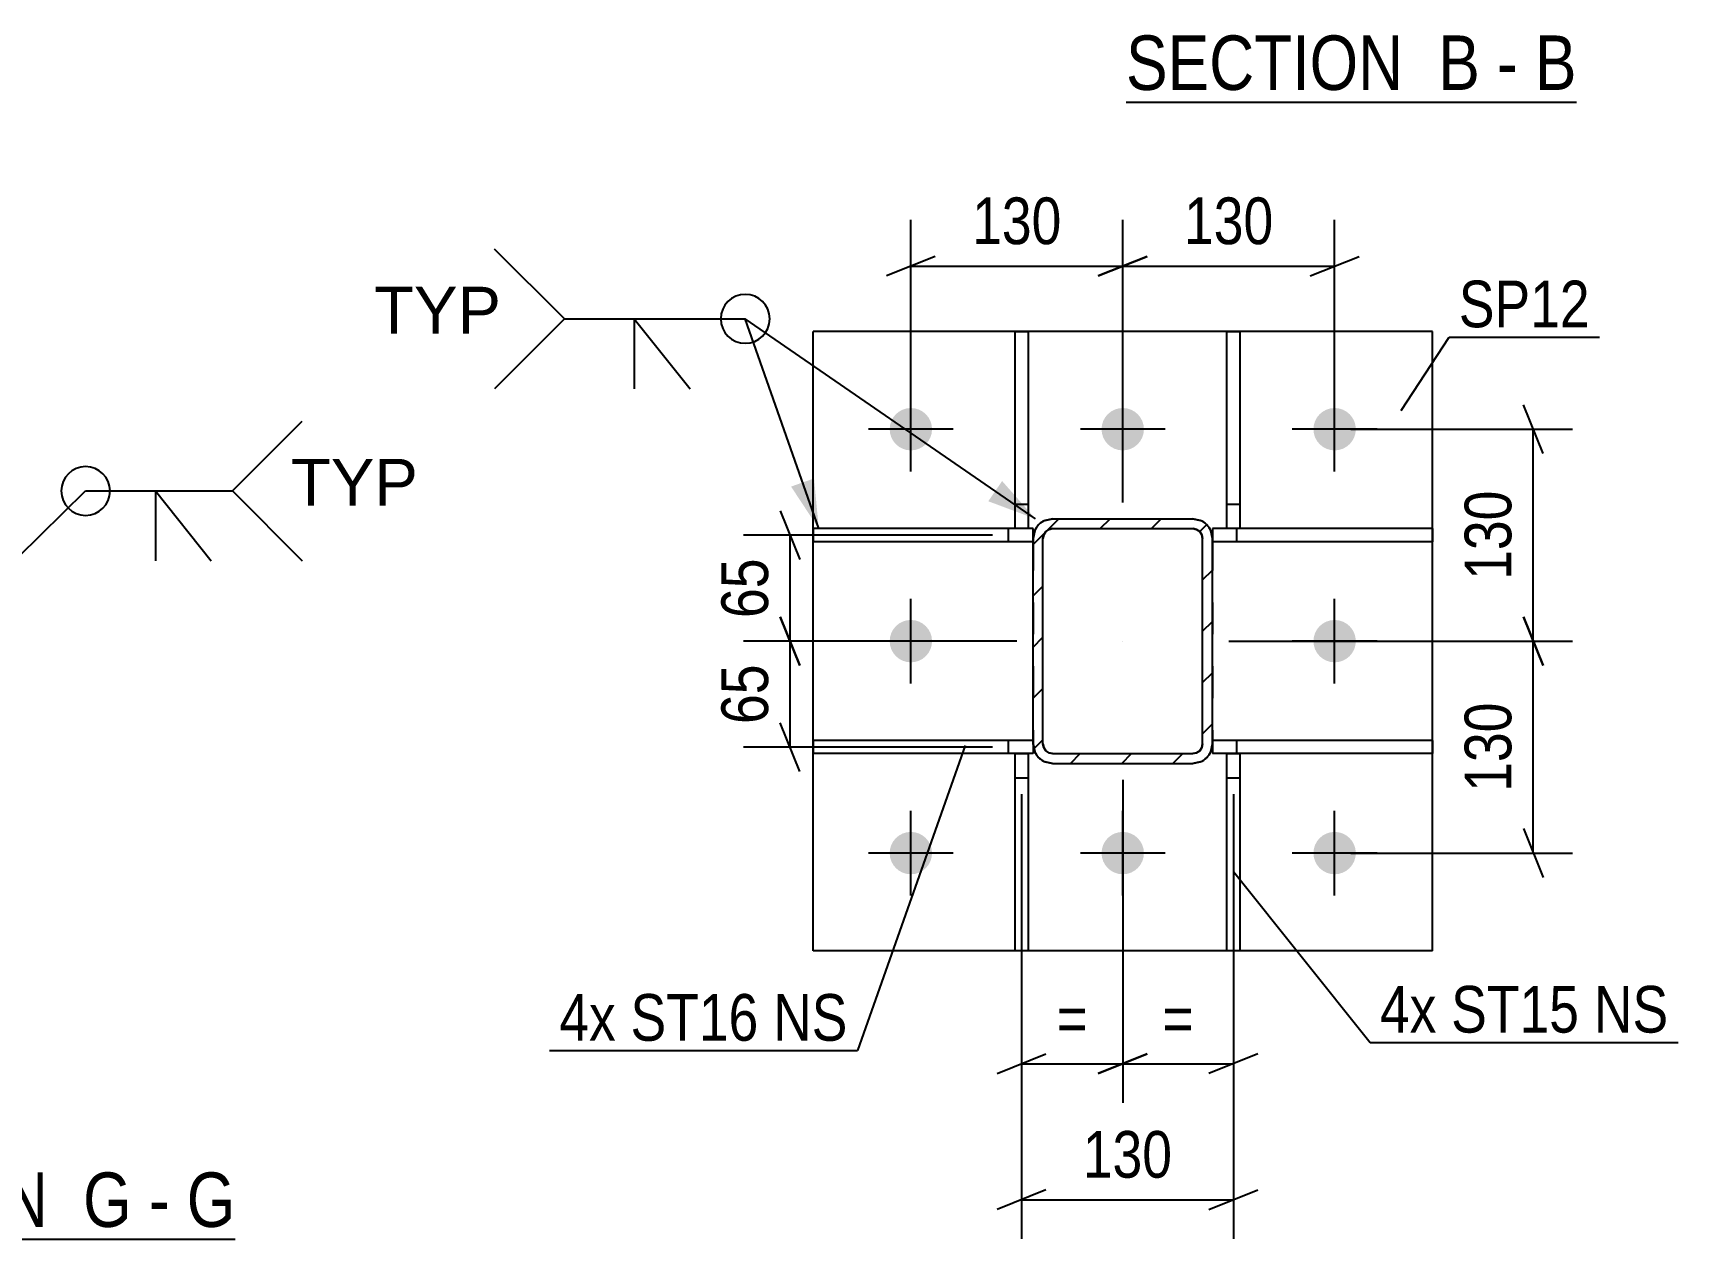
# Model space of a CAD drawing. Header units: millimetres. Extents: x 0 to 841, y 0 to 594.
# Drawn here: x 311 to 412, y 126.5 to 200.5 of the extents above; entities that cross this region are included whole.
import ezdxf

# ---------------------------------------------------------------- set-up
doc = ezdxf.new("R2010")
doc.units = ezdxf.units.MM
doc.linetypes.add('DXK_LINE_DOT2', pattern=[3.9198, 1.9599, -1.9599])
doc.linetypes.add('DXK_LINE_DOT3', pattern=[5.9187, 2.979, -0.9799, 0.9799, -0.9799])
doc.styles.add('Arial', font='ARIAL.TTF', dxfattribs={"height": 0.2})
doc.styles.add('Arial Narrow', font='ARIALN.TTF', dxfattribs={"height": 0.2})

# ---------------------------------------------------------------- blocks, each defined once
blk = doc.blocks.new('Unknown-247305034-12 - 3881')
at = {"color": 6, "linetype": 'Continuous'}
blk.add_line((378.09, 196.24), (405.73, 196.24), dxfattribs=at)
at = {"color": 0, "linetype": 'Continuous'}
for points in [[(396.2, 196.99), (396.2, 200.49), (378.09, 200.49), (378.09, 196.99)], [(399.8, 196.99), (399.8, 200.49), (397.25, 200.49), (397.25, 196.99)], [(402.13, 196.99), (402.13, 200.49), (400.85, 200.49), (400.85, 196.99)], [(405.73, 196.99), (405.73, 200.49), (403.18, 200.49), (403.18, 196.99)]]:
    blk.add_wipeout(points, dxfattribs=at)
at = {"color": 7, "linetype": 'Continuous', "style": 'Arial Narrow'}
for s, p in [('SECTION ', (378.09, 196.99)), ('B', (397.25, 196.99)), ('B', (403.18, 196.99)), ('-', (400.85, 196.99))]:
    blk.add_text(s, height=3.34, dxfattribs=at).set_placement(p)
blk = doc.blocks.new('Unknown-247305034-21 - 1374')
at = {"color": 6, "linetype": 'Continuous'}
blk.add_line((294.94, 126.5), (323.44, 126.5), dxfattribs=at)
at = {"color": 0, "linetype": 'Continuous'}
for points in [[(313.05, 127.25), (313.05, 130.75), (294.94, 130.75), (294.94, 127.25)], [(317.09, 127.25), (317.09, 130.75), (314.1, 130.75), (314.1, 127.25)], [(319.41, 127.25), (319.41, 130.75), (318.14, 130.75), (318.14, 127.25)], [(323.44, 127.25), (323.44, 130.75), (320.46, 130.75), (320.46, 127.25)]]:
    blk.add_wipeout(points, dxfattribs=at)
at = {"color": 7, "linetype": 'Continuous', "style": 'Arial Narrow'}
for s, p in [('SECTION ', (294.94, 127.25)), ('G', (314.1, 127.25)), ('G', (320.46, 127.25)), ('-', (318.14, 127.25))]:
    blk.add_text(s, height=3.34, dxfattribs=at).set_placement(p)
blk = doc.blocks.new('Part-247305034-4506 - 4380')
at = {"color": 2, "linetype": 'Continuous'}
for p, q in [((372.39, 170.08), (358.89, 170.08)), ((358.89, 170.08), (358.89, 169.28)), ((372.39, 169.48), (372.39, 170.08)), ((372.39, 169.28), (358.89, 169.28))]:
    blk.add_line(p, q, dxfattribs=at)
at = {"color": 7, "linetype": 'DXK_LINE_DOT2'}
for p, q in [((370.89, 169.28), (370.89, 170.08)), ((372.39, 169.48), (372.39, 169.28))]:
    blk.add_line(p, q, dxfattribs=at)
blk = doc.blocks.new('Part-247305034-4428 - 4380')
at = {"color": 2, "linetype": 'Continuous'}
for p, q in [((358.89, 144.18), (358.89, 182.18)), ((396.89, 182.18), (358.89, 182.18)), ((396.89, 144.18), (396.89, 182.18)), ((396.89, 144.18), (358.89, 144.18))]:
    blk.add_line(p, q, dxfattribs=at)
blk = doc.blocks.new('Bolt-247305034-4404 - 4380')
at = {"linetype": 'Continuous'}
for points in [[(363.59, 176.18, -1), (366.19, 176.18, -1)], [(376.59, 176.18, -1), (379.19, 176.18, -1)], [(389.59, 176.18, -1), (392.19, 176.18, -1)], [(363.59, 163.18, -1), (366.19, 163.18, -1)], [(389.59, 163.18, -1), (392.19, 163.18, -1)], [(363.59, 150.18, -1), (366.19, 150.18, -1)], [(376.59, 150.18, -1), (379.19, 150.18, -1)], [(389.59, 150.18, -1), (392.19, 150.18, -1)]]:
    blk.add_hatch(color=1, dxfattribs=at).paths.add_polyline_path(points)
at = {"color": 1, "linetype": 'Continuous'}
for p, q in [((364.89, 173.58), (364.89, 178.78)), ((377.89, 173.58), (377.89, 178.78)), ((390.89, 173.58), (390.89, 178.78)), ((367.49, 176.18), (362.29, 176.18)), ((380.49, 176.18), (375.29, 176.18)), ((393.49, 176.18), (388.29, 176.18)), ((364.89, 160.58), (364.89, 165.78)), ((390.89, 160.58), (390.89, 165.78)), ((367.49, 163.18), (362.29, 163.18)), ((393.49, 163.18), (388.29, 163.18)), ((364.89, 147.58), (364.89, 152.78)), ((377.89, 147.58), (377.89, 152.78)), ((390.89, 147.58), (390.89, 152.78)), ((367.49, 150.18), (362.29, 150.18)), ((380.49, 150.18), (375.29, 150.18)), ((393.49, 150.18), (388.29, 150.18))]:
    blk.add_line(p, q, dxfattribs=at)
blk = doc.blocks.new('Part-247305034-4448 - 4380')
at = {"color": 2, "linetype": 'Continuous'}
for p, q in [((396.89, 170.08), (383.4, 170.08)), ((383.4, 170.08), (383.4, 169.48)), ((396.89, 170.08), (396.89, 169.28)), ((396.89, 169.28), (383.4, 169.28))]:
    blk.add_line(p, q, dxfattribs=at)
at = {"color": 7, "linetype": 'DXK_LINE_DOT2'}
for p, q in [((384.9, 169.28), (384.9, 170.08)), ((383.4, 169.48), (383.4, 169.28))]:
    blk.add_line(p, q, dxfattribs=at)
blk = doc.blocks.new('Part-247305034-4443 - 4380')
at = {"color": 2, "linetype": 'Continuous'}
for p, q in [((396.89, 157.08), (383.4, 157.08)), ((383.4, 156.88), (383.4, 156.28)), ((396.89, 157.08), (396.89, 156.28)), ((384.28, 156.28), (383.4, 156.28)), ((396.89, 156.28), (385.08, 156.28))]:
    blk.add_line(p, q, dxfattribs=at)
at = {"color": 7, "linetype": 'DXK_LINE_DOT2'}
for p, q in [((383.4, 157.08), (383.4, 156.88)), ((384.9, 156.28), (384.9, 157.08)), ((385.08, 156.28), (384.28, 156.28))]:
    blk.add_line(p, q, dxfattribs=at)
blk = doc.blocks.new('Part-247305034-4501 - 4380')
at = {"color": 2, "linetype": 'Continuous'}
for p, q in [((372.39, 157.08), (358.89, 157.08)), ((358.89, 157.08), (358.89, 156.28)), ((372.39, 156.88), (372.39, 156.28)), ((371.28, 156.28), (358.89, 156.28)), ((372.39, 156.28), (372.08, 156.28))]:
    blk.add_line(p, q, dxfattribs=at)
at = {"color": 7, "linetype": 'DXK_LINE_DOT2'}
for p, q in [((370.89, 156.28), (370.89, 157.08)), ((372.39, 156.88), (372.39, 157.08)), ((372.08, 156.28), (371.28, 156.28))]:
    blk.add_line(p, q, dxfattribs=at)
blk = doc.blocks.new('Part-247305034-4493 - 4380')
at = {"linetype": 'Continuous'}
h = blk.add_hatch(dxfattribs=at)
h.set_pattern_fill('', scale=0.7, style=0, pattern_type=0)
h.set_pattern_definition([(45, (383.043, 170.3282), (-1.57154, 1.57154), [])])
h.paths.add_polyline_path([(383.3, 169.94), (383.04, 170.33), (382.65, 170.59), (382.19, 170.68), (373.59, 170.68), (373.14, 170.59), (372.75, 170.33), (372.49, 169.94), (372.39, 169.48), (372.39, 156.88), (372.49, 156.42), (372.75, 156.03), (373.14, 155.77), (373.59, 155.68), (382.19, 155.68), (382.65, 155.77), (383.04, 156.03), (383.3, 156.42), (383.39, 156.88), (383.39, 169.48)])
h.paths.add_polyline_path([(382.79, 156.88), (382.75, 156.65), (382.62, 156.46), (382.42, 156.33), (382.19, 156.28), (373.59, 156.28), (373.36, 156.33), (373.17, 156.46), (373.04, 156.65), (372.99, 156.88), (372.99, 169.48), (373.04, 169.71), (373.17, 169.9), (373.36, 170.03), (373.59, 170.08), (382.19, 170.08), (382.42, 170.03), (382.62, 169.9), (382.75, 169.71), (382.79, 169.48)])
at = {"color": 7, "linetype": 'DXK_LINE_DOT2'}
for p, q in [((373.14, 170.59), (373.59, 170.68)), ((373.59, 170.68), (382.19, 170.68)), ((382.19, 170.68), (382.65, 170.59)), ((372.39, 169.48), (372.49, 169.94)), ((373.04, 169.71), (372.99, 169.48)), ((373.17, 169.9), (373.04, 169.71)), ((373.36, 170.03), (373.17, 169.9)), ((373.59, 170.08), (373.36, 170.03)), ((373.59, 170.08), (382.19, 170.08)), ((382.42, 170.03), (382.19, 170.08)), ((382.62, 169.9), (382.42, 170.03)), ((382.75, 169.71), (382.62, 169.9)), ((382.79, 169.48), (382.75, 169.71)), ((383.3, 169.94), (383.39, 169.48)), ((372.39, 169.48), (372.39, 156.88)), ((372.99, 156.88), (372.99, 169.48)), ((382.79, 156.88), (382.79, 169.48)), ((383.39, 169.48), (383.39, 156.88)), ((372.49, 156.42), (372.39, 156.88)), ((372.99, 156.88), (373.04, 156.65)), ((373.04, 156.65), (373.17, 156.46)), ((382.62, 156.46), (382.75, 156.65)), ((382.75, 156.65), (382.79, 156.88)), ((383.39, 156.88), (383.3, 156.42)), ((373.59, 155.68), (373.14, 155.77)), ((373.17, 156.46), (373.36, 156.33)), ((373.36, 156.33), (373.59, 156.28)), ((373.59, 156.28), (382.19, 156.28)), ((373.59, 155.68), (382.19, 155.68)), ((382.19, 156.28), (382.42, 156.33)), ((382.65, 155.77), (382.19, 155.68)), ((382.42, 156.33), (382.62, 156.46))]:
    blk.add_line(p, q, dxfattribs=at)
at = {"color": 2, "linetype": 'Continuous'}
for p, q in [((373.59, 170.68), (373.14, 170.59)), ((373.59, 170.68), (382.19, 170.68)), ((382.65, 170.59), (382.19, 170.68)), ((372.49, 169.94), (372.39, 169.48)), ((372.99, 169.48), (373.04, 169.71)), ((373.04, 169.71), (373.17, 169.9)), ((373.17, 169.9), (373.36, 170.03)), ((373.36, 170.03), (373.59, 170.08)), ((373.59, 170.08), (382.19, 170.08)), ((382.19, 170.08), (382.42, 170.03)), ((382.42, 170.03), (382.62, 169.9)), ((382.62, 169.9), (382.75, 169.71)), ((382.75, 169.71), (382.79, 169.48)), ((383.39, 169.48), (383.3, 169.94)), ((372.39, 156.88), (372.39, 169.48)), ((372.99, 156.88), (372.99, 169.48)), ((382.79, 156.88), (382.79, 169.48)), ((383.39, 156.88), (383.39, 169.48)), ((372.39, 156.88), (372.49, 156.42)), ((373.04, 156.65), (372.99, 156.88)), ((373.17, 156.46), (373.04, 156.65)), ((382.75, 156.65), (382.62, 156.46)), ((382.79, 156.88), (382.75, 156.65)), ((383.3, 156.42), (383.39, 156.88)), ((373.14, 155.77), (373.59, 155.68)), ((373.36, 156.33), (373.17, 156.46)), ((373.59, 156.28), (373.36, 156.33)), ((373.59, 156.28), (382.19, 156.28)), ((373.59, 155.68), (382.19, 155.68)), ((382.42, 156.33), (382.19, 156.28)), ((382.19, 155.68), (382.65, 155.77)), ((382.62, 156.46), (382.42, 156.33))]:
    blk.add_line(p, q, dxfattribs=at)
at = {"color": 7, "linetype": 'DXK_LINE_DOT3'}
blk.add_line((377.89, 163.18), (377.89, 163.18), dxfattribs=at)
at = {"color": 7, "linetype": 'DXK_LINE_DOT2'}
for centre, start, end in [((373.59, 169.48), 112.5, 157.5), ((382.19, 169.48), 22.5, 67.5), ((373.59, 156.88), 202.5, 247.5), ((382.19, 156.88), 292.5, 337.5)]:
    blk.add_arc(centre, 1.2, start, end, dxfattribs=at)
at = {"color": 2, "linetype": 'Continuous'}
for centre, start, end in [((373.59, 169.48), 112.5, 157.5), ((382.19, 169.48), 22.5, 67.5), ((373.59, 156.88), 202.5, 247.5), ((382.19, 156.88), 292.5, 337.5)]:
    blk.add_arc(centre, 1.2, start, end, dxfattribs=at)
blk = doc.blocks.new('Part-247305034-4521 - 4380')
at = {"color": 2, "linetype": 'Continuous'}
for p, q in [((384.28, 144.18), (384.28, 156.29)), ((384.28, 156.29), (385.08, 156.29)), ((385.08, 156.29), (385.08, 144.18)), ((385.08, 144.18), (384.28, 144.18))]:
    blk.add_line(p, q, dxfattribs=at)
at = {"color": 7, "linetype": 'DXK_LINE_DOT2'}
blk.add_line((384.28, 154.79), (385.08, 154.79), dxfattribs=at)
blk = doc.blocks.new('Part-247305034-4526 - 4380')
at = {"color": 2, "linetype": 'Continuous'}
for p, q in [((371.28, 144.18), (371.28, 156.29)), ((371.28, 156.29), (372.08, 156.29)), ((372.08, 156.29), (372.08, 144.18)), ((372.08, 144.18), (371.28, 144.18))]:
    blk.add_line(p, q, dxfattribs=at)
at = {"color": 7, "linetype": 'DXK_LINE_DOT2'}
blk.add_line((371.28, 154.79), (372.08, 154.79), dxfattribs=at)
blk = doc.blocks.new('Part-247305034-4531 - 4380')
at = {"color": 2, "linetype": 'Continuous'}
for p, q in [((384.28, 170.09), (384.28, 182.18)), ((384.28, 182.18), (385.08, 182.18)), ((385.08, 182.18), (385.08, 170.09)), ((385.08, 170.09), (384.28, 170.09))]:
    blk.add_line(p, q, dxfattribs=at)
at = {"color": 7, "linetype": 'DXK_LINE_DOT2'}
blk.add_line((384.28, 171.59), (385.08, 171.59), dxfattribs=at)
blk = doc.blocks.new('Part-247305034-4536 - 4380')
at = {"color": 2, "linetype": 'Continuous'}
for p, q in [((371.28, 170.09), (371.28, 182.18)), ((371.28, 182.18), (372.08, 182.18)), ((372.08, 182.18), (372.08, 170.09)), ((372.08, 170.09), (371.28, 170.09))]:
    blk.add_line(p, q, dxfattribs=at)
at = {"color": 7, "linetype": 'DXK_LINE_DOT2'}
blk.add_line((371.28, 171.59), (372.08, 171.59), dxfattribs=at)
blk = doc.blocks.new('StraightDimension-247305034-43038 - 4380')
at = {"color": 7, "linetype": 'Continuous'}
for p, q in [((371.68, 153.79), (371.68, 126.52)), ((384.68, 153.79), (384.68, 126.52)), ((373.18, 129.52), (370.18, 128.32)), ((383.18, 128.32), (386.18, 129.52)), ((371.68, 128.92), (384.68, 128.92))]:
    blk.add_line(p, q, dxfattribs=at)
at = {"color": 0}
blk.add_wipeout([(381.52, 129.67), (381.52, 133.87), (374.84, 133.87), (374.84, 129.67)], dxfattribs=at)
at = {"color": 3, "style": 'Arial Narrow'}
blk.add_text('130', height=2.863, dxfattribs=at).set_placement((375.44, 130.27))
blk = doc.blocks.new('StraightDimension-247305034-40503 - 4380')
at = {"color": 7, "linetype": 'Continuous'}
for p, q in [((377.89, 171.68), (377.89, 189.03)), ((390.89, 177.18), (390.89, 189.03)), ((379.39, 186.78), (376.39, 185.58)), ((389.39, 185.58), (392.39, 186.78)), ((377.89, 186.18), (390.89, 186.18))]:
    blk.add_line(p, q, dxfattribs=at)
at = {"color": 0}
blk.add_wipeout([(387.74, 186.93), (387.74, 191.13), (381.05, 191.13), (381.05, 186.93)], dxfattribs=at)
at = {"color": 3, "style": 'Arial Narrow'}
blk.add_text('130', height=2.863, dxfattribs=at).set_placement((381.65, 187.53))
blk = doc.blocks.new('StraightDimension-247305034-40504 - 4380')
at = {"color": 7, "linetype": 'Continuous'}
for p, q in [((364.89, 177.18), (364.89, 189.03)), ((377.89, 171.68), (377.89, 189.03)), ((366.39, 186.78), (363.39, 185.58)), ((376.39, 185.58), (379.39, 186.78)), ((364.89, 186.18), (377.89, 186.18))]:
    blk.add_line(p, q, dxfattribs=at)
at = {"color": 0}
blk.add_wipeout([(374.74, 186.93), (374.74, 191.13), (368.05, 191.13), (368.05, 186.93)], dxfattribs=at)
at = {"color": 3, "style": 'Arial Narrow'}
blk.add_text('130', height=2.863, dxfattribs=at).set_placement((368.65, 187.53))
blk = doc.blocks.new('StraightDimension-247305034-40522 - 4380')
at = {"color": 7, "linetype": 'Continuous'}
for p, q in [((377.89, 154.68), (377.89, 134.86)), ((384.68, 153.79), (384.68, 134.86)), ((376.39, 136.66), (379.39, 137.86)), ((386.18, 137.86), (383.18, 136.66)), ((377.89, 137.26), (384.68, 137.26))]:
    blk.add_line(p, q, dxfattribs=at)
at = {"color": 0}
blk.add_wipeout([(382.85, 138.01), (382.85, 142.21), (379.73, 142.21), (379.73, 138.01)], dxfattribs=at)
at = {"color": 3, "style": 'Arial Narrow'}
blk.add_text('=', height=2.86, dxfattribs=at).set_placement((380.33, 138.61))
blk = doc.blocks.new('StraightDimension-247305034-40523 - 4380')
at = {"color": 7, "linetype": 'Continuous'}
for p, q in [((377.89, 154.68), (377.89, 134.86)), ((371.68, 153.79), (371.68, 134.86)), ((370.18, 136.66), (373.18, 137.86)), ((379.39, 137.86), (376.39, 136.66)), ((371.68, 137.26), (377.89, 137.26))]:
    blk.add_line(p, q, dxfattribs=at)
at = {"color": 0}
blk.add_wipeout([(376.35, 138.01), (376.35, 142.21), (373.23, 142.21), (373.23, 138.01)], dxfattribs=at)
at = {"color": 3, "style": 'Arial Narrow'}
blk.add_text('=', height=2.86, dxfattribs=at).set_placement((373.83, 138.61))
blk = doc.blocks.new('StraightDimension-247305034-40542 - 4380')
at = {"color": 7, "linetype": 'Continuous'}
for p, q in [((356.88, 171.18), (358.08, 168.18)), ((369.89, 169.68), (354.63, 169.68)), ((357.48, 163.18), (357.48, 169.68)), ((358.08, 161.68), (356.88, 164.68)), ((371.39, 163.18), (354.63, 163.18))]:
    blk.add_line(p, q, dxfattribs=at)
at = {"color": 0}
blk.add_wipeout([(356.73, 168.86), (352.53, 168.86), (352.53, 164), (356.73, 164)], dxfattribs=at)
at = {"color": 3, "style": 'Arial Narrow'}
blk.add_text('65', height=2.863, rotation=90.0002, dxfattribs=at).set_placement((356.13, 164.6))
blk = doc.blocks.new('StraightDimension-247305034-40543 - 4380')
at = {"color": 7, "linetype": 'Continuous'}
for p, q in [((356.88, 164.68), (358.08, 161.68)), ((371.39, 163.18), (354.63, 163.18)), ((357.48, 156.68), (357.48, 163.18)), ((358.08, 155.18), (356.88, 158.18)), ((369.89, 156.68), (354.63, 156.68))]:
    blk.add_line(p, q, dxfattribs=at)
at = {"color": 0}
blk.add_wipeout([(356.73, 162.36), (352.53, 162.36), (352.53, 157.5), (356.73, 157.5)], dxfattribs=at)
at = {"color": 3, "style": 'Arial Narrow'}
blk.add_text('65', height=2.863, rotation=90.0002, dxfattribs=at).set_placement((356.13, 158.1))
blk = doc.blocks.new('StraightDimension-247305034-40574 - 4380')
at = {"color": 7, "linetype": 'Continuous'}
for p, q in [((403.68, 174.68), (402.48, 177.68)), ((391.89, 176.18), (405.48, 176.18)), ((403.08, 163.18), (403.08, 176.18)), ((402.48, 164.68), (403.68, 161.68)), ((384.39, 163.18), (405.48, 163.18))]:
    blk.add_line(p, q, dxfattribs=at)
at = {"color": 0}
blk.add_wipeout([(402.33, 173.02), (398.13, 173.02), (398.13, 166.34), (402.33, 166.34)], dxfattribs=at)
at = {"color": 3, "style": 'Arial Narrow'}
blk.add_text('130', height=2.863, rotation=90.0002, dxfattribs=at).set_placement((401.73, 166.94))
blk = doc.blocks.new('StraightDimension-247305034-40575 - 4380')
at = {"color": 7, "linetype": 'Continuous'}
for p, q in [((403.68, 161.68), (402.48, 164.68)), ((384.39, 163.18), (405.48, 163.18)), ((403.08, 150.18), (403.08, 163.18)), ((402.48, 151.68), (403.68, 148.68)), ((391.89, 150.18), (405.48, 150.18))]:
    blk.add_line(p, q, dxfattribs=at)
at = {"color": 0}
blk.add_wipeout([(402.33, 160.02), (398.13, 160.02), (398.13, 153.34), (402.33, 153.34)], dxfattribs=at)
at = {"color": 3, "style": 'Arial Narrow'}
blk.add_text('130', height=2.863, rotation=90.0002, dxfattribs=at).set_placement((401.73, 153.94))
blk = doc.blocks.new('Mark-247305034-4424 - 4380')
at = {"color": 30, "linetype": 'Continuous'}
for p, q in [((394.97, 177.33), (397.91, 181.83)), ((397.91, 181.83), (407.15, 181.83))]:
    blk.add_line(p, q, dxfattribs=at)
at = {"color": 0}
blk.add_wipeout([(406.55, 182.43), (406.55, 185.43), (398.51, 185.43), (398.51, 182.43)], dxfattribs=at)
blk.add_wipeout([(406.55, 182.43), (406.55, 185.43), (398.51, 185.43), (398.51, 182.43)], dxfattribs=at)
at = {"color": 3, "style": 'Arial Narrow'}
blk.add_text('SP12', height=2.863, dxfattribs=at).set_placement((398.51, 182.43))
blk = doc.blocks.new('WeldMark-247305034-4609 - 4380')
at = {"linetype": 'Continuous'}
for points in [[(358.95, 173.16), (359.24, 170.08), (357.54, 172.66)], [(370.49, 173), (372.54, 170.68), (369.64, 171.76)]]:
    blk.add_hatch(color=30, dxfattribs=at).paths.add_polyline_path(points)
at = {"color": 30, "linetype": 'Continuous'}
for p in [(343.63, 182.95), (359.24, 170.08), (372.54, 170.68)]:
    blk.add_line(p, (354.73, 182.95), dxfattribs=at)
at = {"color": 3, "linetype": 'Continuous'}
for q in [(351.35, 178.66), (347.92, 178.66)]:
    blk.add_line((347.92, 182.95), q, dxfattribs=at)
for start, end in [(90, 270), (270, 90)]:
    blk.add_arc((354.73, 182.95), 1.5, start, end, dxfattribs=at)
at = {"color": 0, "linetype": 'Continuous'}
blk.add_wipeout([(339.73, 182.05), (339.73, 185.05), (331.96, 185.05), (331.96, 182.05)], dxfattribs=at)
blk.add_wipeout([(339.73, 182.05), (339.73, 185.05), (331.96, 185.05), (331.96, 182.05)], dxfattribs=at)
at = {"color": 3, "linetype": 'Continuous'}
for q in [(339.35, 187.23), (339.35, 178.66)]:
    blk.add_line((343.63, 182.95), q, dxfattribs=at)
at = {"color": 3, "linetype": 'Continuous', "style": 'Arial'}
blk.add_text('TYP', height=2.865, dxfattribs=at).set_placement((331.96, 182.05))
blk = doc.blocks.new('MarkSet-247305034-4658 - 4380')
at = {"color": 30, "linetype": 'Continuous'}
for p, q in [((384.68, 149.05), (393.07, 138.57)), ((393.07, 138.57), (411.96, 138.57))]:
    blk.add_line(p, q, dxfattribs=at)
at = {"color": 0}
for points in [[(397.14, 139.17), (397.14, 142.17), (393.67, 142.17), (393.67, 139.17)], [(405.9, 139.17), (405.9, 142.17), (398.04, 142.17), (398.04, 139.17)], [(411.36, 139.17), (411.36, 142.17), (406.8, 142.17), (406.8, 139.17)]]:
    blk.add_wipeout(points, dxfattribs=at)
for points in [[(397.14, 139.17), (397.14, 142.17), (393.67, 142.17), (393.67, 139.17)], [(405.9, 139.17), (405.9, 142.17), (398.04, 142.17), (398.04, 139.17)], [(411.36, 139.17), (411.36, 142.17), (406.8, 142.17), (406.8, 139.17)]]:
    blk.add_wipeout(points, dxfattribs=at)
at = {"color": 3, "style": 'Arial Narrow'}
for s, p in [('4x', (393.67, 139.17)), ('ST15', (398.04, 139.17)), ('NS', (406.8, 139.17))]:
    blk.add_text(s, height=2.863, dxfattribs=at).set_placement(p)
blk = doc.blocks.new('MarkSet-247305034-4688 - 4380')
at = {"color": 30, "linetype": 'Continuous'}
for p in [(368.22, 156.78), (342.72, 138.07)]:
    blk.add_line(p, (361.61, 138.07), dxfattribs=at)
at = {"color": 0}
for points in [[(346.79, 138.67), (346.79, 141.67), (343.32, 141.67), (343.32, 138.67)], [(355.54, 138.67), (355.54, 141.67), (347.69, 141.67), (347.69, 138.67)], [(361.01, 138.67), (361.01, 141.67), (356.44, 141.67), (356.44, 138.67)]]:
    blk.add_wipeout(points, dxfattribs=at)
for points in [[(346.79, 138.67), (346.79, 141.67), (343.32, 141.67), (343.32, 138.67)], [(355.54, 138.67), (355.54, 141.67), (347.69, 141.67), (347.69, 138.67)], [(361.01, 138.67), (361.01, 141.67), (356.44, 141.67), (356.44, 138.67)]]:
    blk.add_wipeout(points, dxfattribs=at)
at = {"color": 3, "style": 'Arial Narrow'}
for s, p in [('4x', (343.32, 138.67)), ('ST16', (347.69, 138.67)), ('NS', (356.44, 138.67))]:
    blk.add_text(s, height=2.863, dxfattribs=at).set_placement(p)
blk = doc.blocks.new('WeldMark-247305034-19180 - 1374')
at = {"linetype": 'Continuous'}
blk.add_hatch(color=30, dxfattribs=at).paths.add_polyline_path([(303.7, 160.97), (301.03, 159.41), (302.65, 162.04)])
at = {"color": 30, "linetype": 'Continuous'}
for p, q in [((301.03, 159.41), (314.26, 172.39)), ((314.26, 172.39), (323.26, 172.39))]:
    blk.add_line(p, q, dxfattribs=at)
at = {"color": 3, "linetype": 'Continuous'}
for q in [(321.97, 168.11), (318.54, 168.11)]:
    blk.add_line((318.54, 172.39), q, dxfattribs=at)
for start, end in [(90, 270), (270, 90)]:
    blk.add_arc((314.26, 172.39), 1.5, start, end, dxfattribs=at)
at = {"color": 0, "linetype": 'Continuous'}
blk.add_wipeout([(334.63, 171.49), (334.63, 174.49), (326.86, 174.49), (326.86, 171.49)], dxfattribs=at)
blk.add_wipeout([(334.63, 171.49), (334.63, 174.49), (326.86, 174.49), (326.86, 171.49)], dxfattribs=at)
at = {"color": 3, "linetype": 'Continuous'}
for q in [(327.54, 176.68), (327.54, 168.11)]:
    blk.add_line((323.26, 172.39), q, dxfattribs=at)
at = {"color": 3, "linetype": 'Continuous', "style": 'Arial'}
blk.add_text('TYP', height=2.865, dxfattribs=at).set_placement((326.86, 171.49))

msp = doc.modelspace()

# ---------------------------------------------------------------- block references
for name in ['Unknown-247305034-12 - 3881', 'Part-247305034-4428 - 4380', 'Part-247305034-4536 - 4380', 'Part-247305034-4531 - 4380', 'Bolt-247305034-4404 - 4380', 'Part-247305034-4493 - 4380', 'Part-247305034-4506 - 4380', 'Part-247305034-4448 - 4380', 'Part-247305034-4501 - 4380', 'Part-247305034-4443 - 4380', 'Part-247305034-4526 - 4380', 'Part-247305034-4521 - 4380', 'Unknown-247305034-21 - 1374']:
    msp.add_blockref(name, (0, 0))

# ---------------------------------------------------------------- next in the draw order: block references
for name in ['StraightDimension-247305034-40503 - 4380', 'StraightDimension-247305034-43038 - 4380']:
    msp.add_blockref(name, (0, 0))

# ---------------------------------------------------------------- next in the draw order: block references
for name in ['StraightDimension-247305034-40504 - 4380', 'StraightDimension-247305034-40574 - 4380', 'StraightDimension-247305034-40522 - 4380']:
    msp.add_blockref(name, (0, 0))

# ---------------------------------------------------------------- next in the draw order: block references
for name in ['Mark-247305034-4424 - 4380', 'StraightDimension-247305034-40542 - 4380', 'StraightDimension-247305034-40575 - 4380', 'StraightDimension-247305034-40523 - 4380']:
    msp.add_blockref(name, (0, 0))

# ---------------------------------------------------------------- next in the draw order: block references
for name in ['WeldMark-247305034-4609 - 4380', 'StraightDimension-247305034-40543 - 4380', 'MarkSet-247305034-4658 - 4380']:
    msp.add_blockref(name, (0, 0))

# ---------------------------------------------------------------- next in the draw order: block references
for name in ['WeldMark-247305034-19180 - 1374', 'MarkSet-247305034-4688 - 4380']:
    msp.add_blockref(name, (0, 0))

doc.saveas('drawing.dxf')
